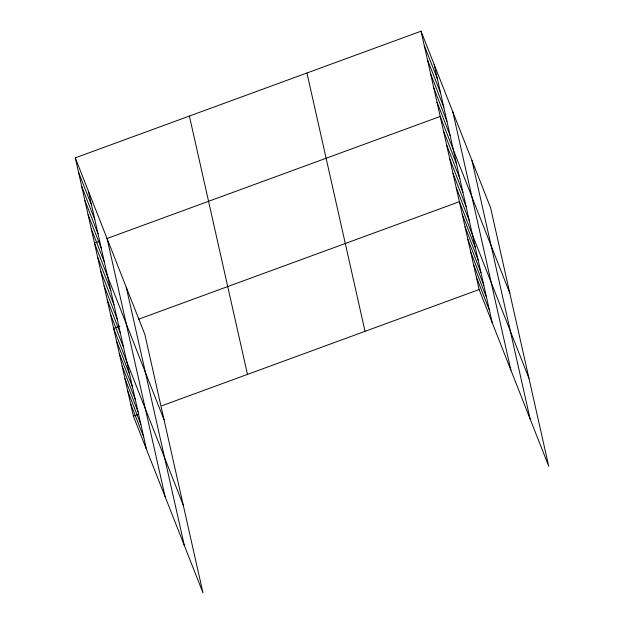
<?xml version="1.0" encoding="UTF-8"?>
<svg xmlns="http://www.w3.org/2000/svg" width="624" height="624" viewBox="0 0 624 624"><rect width="100%" height="100%" fill="white"/><g stroke="black" fill="none" stroke-linecap="round" stroke-linejoin="round"><path stroke-width="0.94" d="M75.293 157.856L144.862 334.464L202.964 592.8L133.396 416.192L75.293 157.856L421.036 31.2L490.604 207.808L548.707 466.144L479.138 289.536L421.036 31.2M99.817 241.153L94.466 243.11L164.034 419.718M106.946 238.54L440.209 116.454L509.777 293.054M119.878 326.071L113.638 328.357L183.206 504.964M138.598 319.215L459.381 201.7L528.949 378.308M133.396 416.192L138.739 414.235M161.92 405.74L479.138 289.536M424.234 45.412L437.362 78.733M427.432 59.615L440.56 92.945M430.622 73.827L443.75 107.149M433.82 88.031L446.948 121.36M437.018 102.242L450.146 135.564M443.407 130.658L456.534 163.987M446.605 144.869L459.732 178.191M449.795 159.073L462.922 192.403M452.993 173.285L466.12 206.606M456.191 187.489L469.318 220.818M462.205 214.25L475.332 247.572M465.028 226.793L478.156 260.122M467.852 239.343L480.979 272.665M470.675 251.893L483.803 285.215M473.491 264.436L486.619 297.765M476.315 276.986L489.442 310.307M78.491 172.068L91.619 205.39M81.689 186.28L94.809 219.601M84.88 200.483L98.007 233.813M88.078 214.695L101.205 248.017M91.276 228.899L104.403 262.228M97.664 257.314L110.791 290.644M100.862 271.526L113.989 304.847M104.052 285.737L117.179 319.059M107.25 299.941L120.377 333.271M110.448 314.153L123.575 347.474M116.462 340.907L129.589 374.228M119.285 353.457L132.413 386.779M122.109 365.999L135.236 399.329M124.925 378.55L138.052 411.879M127.748 391.1L140.876 424.421M130.572 403.642L143.699 436.972M471.978 160.524L530.08 418.86M452.79 111.805L510.892 370.141M434.164 64.522L492.266 322.858M306.946 73L365.04 331.328M189.392 116.064L247.486 374.392M126.235 287.18L184.337 545.516M107.047 238.469L165.149 496.798M88.421 191.186L146.523 449.522"/></g></svg>
